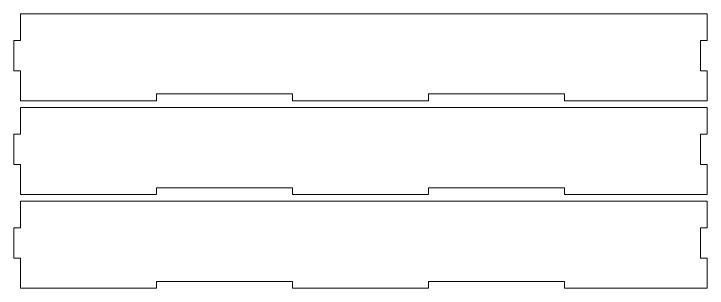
# Model space of a CAD drawing. Header units: centimetres. Extents: x -198 to 198, y -41 to 41.
# Drawn here: x -52.68 to -21.98, y -14.7 to -2.55 of the extents above; entities that cross this region are included whole.
import ezdxf

# ---------------------------------------------------------------- set-up
doc = ezdxf.new("R2010")
doc.units = ezdxf.units.CM
doc.header["$MEASUREMENT"] = 0
doc.layers.add('Camada 1', color=7, linetype='Continuous')

msp = doc.modelspace()

# ---------------------------------------------------------------- linework, layer by layer
at = {"layer": 'Camada 1', "color": 250, "lineweight": 9}
for points in [[(-21.98491, -2.55289), (-21.98491, -2.55289), (-52.38491, -2.55289), (-52.38491, -2.55289), (-52.38491, -2.55289), (-52.38491, -2.55289), (-52.38491, -3.73622), (-52.38491, -3.73622), (-52.38491, -3.73622), (-52.38491, -3.73622), (-52.68491, -3.73622), (-52.68491, -3.73622), (-52.68491, -3.73622), (-52.68491, -3.73622), (-52.68491, -5.06956), (-52.68491, -5.06956), (-52.68491, -5.06956), (-52.68491, -5.06956), (-52.38491, -5.06956), (-52.38491, -5.06956), (-52.38491, -5.06956), (-52.38491, -5.06956), (-52.38491, -6.40289), (-52.38491, -6.40289), (-52.38491, -6.40289), (-52.38491, -6.40289), (-46.36491, -6.40289), (-46.36491, -6.40289), (-46.36491, -6.40289), (-46.36491, -6.40289), (-46.36491, -6.10289), (-46.36491, -6.10289), (-46.36491, -6.10289), (-46.36491, -6.10289), (-40.34491, -6.10289), (-40.34491, -6.10289), (-40.34491, -6.10289), (-40.34491, -6.10289), (-40.34491, -6.40289), (-40.34491, -6.40289), (-40.34491, -6.40289), (-40.34491, -6.40289), (-34.32491, -6.40289), (-34.32491, -6.40289), (-34.32491, -6.40289), (-34.32491, -6.40289), (-34.32491, -6.10289), (-34.32491, -6.10289), (-34.32491, -6.10289), (-34.32491, -6.10289), (-28.30491, -6.10289), (-28.30491, -6.10289), (-28.30491, -6.10289), (-28.30491, -6.10289), (-28.30491, -6.40289), (-28.30491, -6.40289), (-28.30491, -6.40289), (-28.30491, -6.40289), (-21.98491, -6.40289), (-21.98491, -6.40289), (-21.98491, -6.40289), (-21.98491, -6.40289), (-21.98491, -5.06956), (-21.98491, -5.06956), (-21.98491, -5.06956), (-21.98491, -5.06956), (-22.28491, -5.06956), (-22.28491, -5.06956), (-22.28491, -5.06956), (-22.28491, -5.06956), (-22.28491, -3.73622), (-22.28491, -3.73622), (-22.28491, -3.73622), (-22.28491, -3.73622), (-21.98491, -3.73622), (-21.98491, -3.73622), (-21.98491, -3.73622), (-21.98491, -3.73622), (-21.98491, -2.55289), (-21.98491, -2.55289)], [(-21.98491, -6.70289), (-21.98491, -6.70289), (-52.38491, -6.70289), (-52.38491, -6.70289), (-52.38491, -6.70289), (-52.38491, -6.70289), (-52.38491, -7.88622), (-52.38491, -7.88622), (-52.38491, -7.88622), (-52.38491, -7.88622), (-52.68491, -7.88622), (-52.68491, -7.88622), (-52.68491, -7.88622), (-52.68491, -7.88622), (-52.68491, -9.21956), (-52.68491, -9.21956), (-52.68491, -9.21956), (-52.68491, -9.21956), (-52.38491, -9.21956), (-52.38491, -9.21956), (-52.38491, -9.21956), (-52.38491, -9.21956), (-52.38491, -10.55289), (-52.38491, -10.55289), (-52.38491, -10.55289), (-52.38491, -10.55289), (-46.36491, -10.55289), (-46.36491, -10.55289), (-46.36491, -10.55289), (-46.36491, -10.55289), (-46.36491, -10.25289), (-46.36491, -10.25289), (-46.36491, -10.25289), (-46.36491, -10.25289), (-40.34491, -10.25289), (-40.34491, -10.25289), (-40.34491, -10.25289), (-40.34491, -10.25289), (-40.34491, -10.55289), (-40.34491, -10.55289), (-40.34491, -10.55289), (-40.34491, -10.55289), (-34.32491, -10.55289), (-34.32491, -10.55289), (-34.32491, -10.55289), (-34.32491, -10.55289), (-34.32491, -10.25289), (-34.32491, -10.25289), (-34.32491, -10.25289), (-34.32491, -10.25289), (-28.30491, -10.25289), (-28.30491, -10.25289), (-28.30491, -10.25289), (-28.30491, -10.25289), (-28.30491, -10.55289), (-28.30491, -10.55289), (-28.30491, -10.55289), (-28.30491, -10.55289), (-21.98491, -10.55289), (-21.98491, -10.55289), (-21.98491, -10.55289), (-21.98491, -10.55289), (-21.98491, -9.21956), (-21.98491, -9.21956), (-21.98491, -9.21956), (-21.98491, -9.21956), (-22.28491, -9.21956), (-22.28491, -9.21956), (-22.28491, -9.21956), (-22.28491, -9.21956), (-22.28491, -7.88622), (-22.28491, -7.88622), (-22.28491, -7.88622), (-22.28491, -7.88622), (-21.98491, -7.88622), (-21.98491, -7.88622), (-21.98491, -7.88622), (-21.98491, -7.88622), (-21.98491, -6.70289), (-21.98491, -6.70289)], [(-21.98491, -10.85289), (-21.98491, -10.85289), (-52.38491, -10.85289), (-52.38491, -10.85289), (-52.38491, -10.85289), (-52.38491, -10.85289), (-52.38491, -12.03622), (-52.38491, -12.03622), (-52.38491, -12.03622), (-52.38491, -12.03622), (-52.68491, -12.03622), (-52.68491, -12.03622), (-52.68491, -12.03622), (-52.68491, -12.03622), (-52.68491, -13.36956), (-52.68491, -13.36956), (-52.68491, -13.36956), (-52.68491, -13.36956), (-52.38491, -13.36956), (-52.38491, -13.36956), (-52.38491, -13.36956), (-52.38491, -13.36956), (-52.38491, -14.70289), (-52.38491, -14.70289), (-52.38491, -14.70289), (-52.38491, -14.70289), (-46.36491, -14.70289), (-46.36491, -14.70289), (-46.36491, -14.70289), (-46.36491, -14.70289), (-46.36491, -14.40289), (-46.36491, -14.40289), (-46.36491, -14.40289), (-46.36491, -14.40289), (-40.34491, -14.40289), (-40.34491, -14.40289), (-40.34491, -14.40289), (-40.34491, -14.40289), (-40.34491, -14.70289), (-40.34491, -14.70289), (-40.34491, -14.70289), (-40.34491, -14.70289), (-34.32491, -14.70289), (-34.32491, -14.70289), (-34.32491, -14.70289), (-34.32491, -14.70289), (-34.32491, -14.40289), (-34.32491, -14.40289), (-34.32491, -14.40289), (-34.32491, -14.40289), (-28.30491, -14.40289), (-28.30491, -14.40289), (-28.30491, -14.40289), (-28.30491, -14.40289), (-28.30491, -14.70289), (-28.30491, -14.70289), (-28.30491, -14.70289), (-28.30491, -14.70289), (-21.98491, -14.70289), (-21.98491, -14.70289), (-21.98491, -14.70289), (-21.98491, -14.70289), (-21.98491, -13.36956), (-21.98491, -13.36956), (-21.98491, -13.36956), (-21.98491, -13.36956), (-22.28491, -13.36956), (-22.28491, -13.36956), (-22.28491, -13.36956), (-22.28491, -13.36956), (-22.28491, -12.03622), (-22.28491, -12.03622), (-22.28491, -12.03622), (-22.28491, -12.03622), (-21.98491, -12.03622), (-21.98491, -12.03622), (-21.98491, -12.03622), (-21.98491, -12.03622), (-21.98491, -10.85289), (-21.98491, -10.85289)]]:
    msp.add_open_spline(points, degree=3, knots=[0, 0, 0, 0, 0.04761905, 0.04761905, 0.04761905, 0.04761905, 0.0952381, 0.0952381, 0.0952381, 0.0952381, 0.14285714, 0.14285714, 0.14285714, 0.14285714, 0.19047619, 0.19047619, 0.19047619, 0.19047619, 0.23809524, 0.23809524, 0.23809524, 0.23809524, 0.28571429, 0.28571429, 0.28571429, 0.28571429, 0.33333333, 0.33333333, 0.33333333, 0.33333333, 0.38095238, 0.38095238, 0.38095238, 0.38095238, 0.42857143, 0.42857143, 0.42857143, 0.42857143, 0.47619048, 0.47619048, 0.47619048, 0.47619048, 0.52380952, 0.52380952, 0.52380952, 0.52380952, 0.57142857, 0.57142857, 0.57142857, 0.57142857, 0.61904762, 0.61904762, 0.61904762, 0.61904762, 0.66666667, 0.66666667, 0.66666667, 0.66666667, 0.71428571, 0.71428571, 0.71428571, 0.71428571, 0.76190476, 0.76190476, 0.76190476, 0.76190476, 0.80952381, 0.80952381, 0.80952381, 0.80952381, 0.85714286, 0.85714286, 0.85714286, 0.85714286, 0.9047619, 0.9047619, 0.9047619, 0.9047619, 1, 1, 1, 1], dxfattribs=at)

doc.saveas('drawing.dxf')
